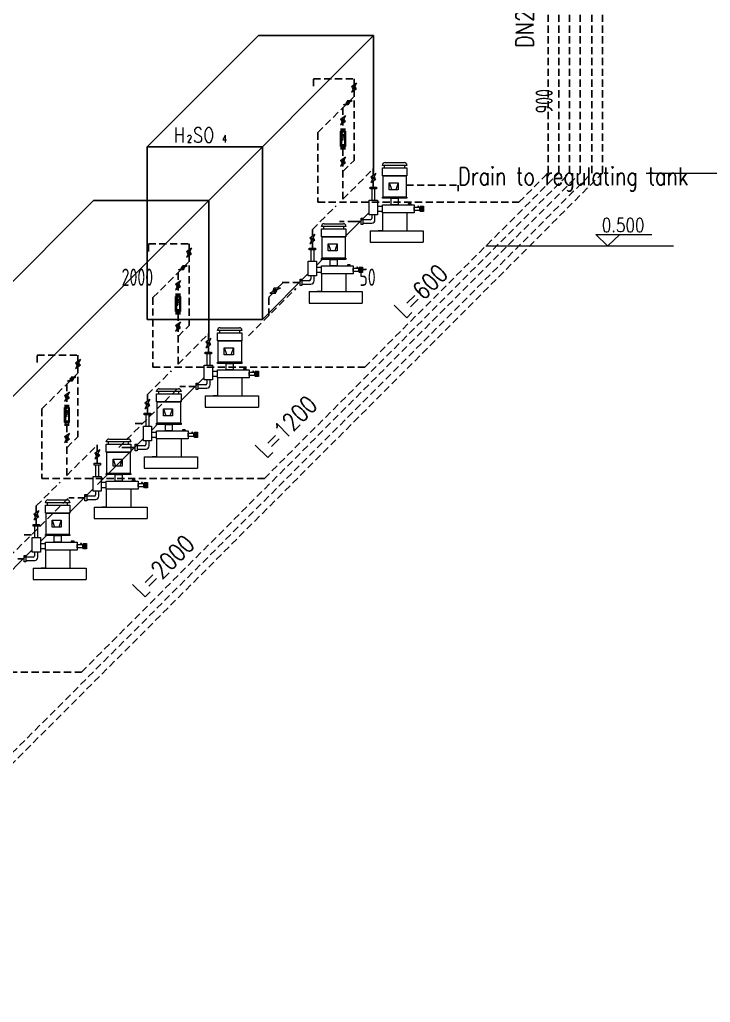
# Model space of a CAD drawing. Extents: x 838828 to 1489448, y 610351 to 848160.
# Drawn here: x 969365 to 981370, y 668860 to 685924 of the extents above; entities that cross this region are included whole.
import ezdxf
from ezdxf.enums import TextEntityAlignment as Align

# ---------------------------------------------------------------- set-up
doc = ezdxf.new("R2010")
doc.units = 0
doc.header["$LTSCALE"] = 1000
doc.header["$MEASUREMENT"] = 0
doc.linetypes.add('HIDDEN2', pattern=[0.1875, 0.125, -0.0625])
doc.layers.get('0').update_dxf_attribs({"linetype": 'CONTINUOUS', "lineweight": 13})
for name, color, linetype, lineweight in [('2', 7, 'CONTINUOUS', 13), ('D', 3, 'CONTINUOUS', 13), ('HATCH', 8, 'CONTINUOUS', 13), ('文字', 7, 'CONTINUOUS', 13), ('标注', 8, 'CONTINUOUS', 13), ('水位线', 3, 'CONTINUOUS', 13), ('设备', 6, 'CONTINUOUS', 13)]:
    doc.layers.add(name, color=color, linetype=linetype, lineweight=lineweight)
doc.layers.add('加药管道', color=1, linetype='HIDDEN2')
doc.layers.add('設備B', color=3, linetype='CONTINUOUS')
doc.styles.get("Standard").update_dxf_attribs({"font": 'ROMANS.SHX', "width": 1.2, "bigfont": 'gbcbig.shx'})
doc.styles.add('TSSD_DIMENSION', font='tssdeng.shx', dxfattribs={"width": 0.7, "bigfont": 'tssdchn.shx'})

msp = doc.modelspace()

# ---------------------------------------------------------------- hatches: boundary and pattern name
at = {"layer": '设备'}
h = msp.add_hatch(color=256, dxfattribs=at)
h.paths.add_polyline_path([(975189, 684762, 0.144014), (975176, 684766, 0.74823), (975162, 684721)])
h.paths.add_polyline_path([(975189, 684762), (975162, 684721, 0.144014), (975176, 684717, 0.74823)])
h = msp.add_hatch(color=256, dxfattribs=at)
h.paths.add_polyline_path([(975062, 684504, 0.144014), (975050, 684498, 0.74823), (975073, 684456)])
h.paths.add_polyline_path([(975062, 684504), (975073, 684456, 0.144014), (975085, 684463, 0.74823)])
h = msp.add_hatch(color=256, dxfattribs=at)
h.paths.add_polyline_path([(974997, 684195, 0.144014), (974984, 684199, 0.74823), (974971, 684154)])
h.paths.add_polyline_path([(974997, 684195), (974971, 684154, 0.144014), (974984, 684150, 0.74823)])
h = msp.add_hatch(color=256, dxfattribs=at)
h.paths.add_polyline_path([(974997, 683481, 0.144014), (974984, 683485, 0.74823), (974971, 683439)])
h.paths.add_polyline_path([(974997, 683481), (974971, 683439, 0.144014), (974984, 683435, 0.74823)])
h = msp.add_hatch(color=256, dxfattribs=at)
h.paths.add_polyline_path([(975525, 683193, 0.144014), (975511, 683197, 0.74823), (975498, 683152)])
h.paths.add_polyline_path([(975525, 683193), (975498, 683152, 0.144014), (975511, 683148, 0.74823)])
h = msp.add_hatch(color=256, dxfattribs=at)
h.paths.add_polyline_path([(974465, 682134, 0.144014), (974452, 682138, 0.74823), (974439, 682092)])
h.paths.add_polyline_path([(974465, 682134), (974439, 682092, 0.144014), (974452, 682088, 0.74823)])
h = msp.add_hatch(color=256, dxfattribs=at)
h.paths.add_polyline_path([(972323, 681896, 0.144014), (972309, 681900, 0.74823), (972296, 681855)])
h.paths.add_polyline_path([(972323, 681896), (972296, 681855, 0.144014), (972309, 681851, 0.74823)])
h = msp.add_hatch(color=256, dxfattribs=at)
h.paths.add_polyline_path([(972196, 681638, 0.144014), (972184, 681631, 0.74823), (972207, 681590)])
h.paths.add_polyline_path([(972196, 681638), (972207, 681590, 0.144014), (972219, 681597, 0.74823)])
h = msp.add_hatch(color=256, dxfattribs=at)
h.paths.add_polyline_path([(972131, 681329, 0.144014), (972118, 681333, 0.74823), (972104, 681288)])
h.paths.add_polyline_path([(972131, 681329), (972104, 681288, 0.144014), (972118, 681284, 0.74823)])
h = msp.add_hatch(color=256, dxfattribs=at)
h.paths.add_polyline_path([(973770, 681211, 0.144014), (973779, 681196, 0.74823), (973831, 681224)])
h.paths.add_polyline_path([(973770, 681211), (973831, 681224, 0.144014), (973822, 681239, 0.74823)])
h = msp.add_hatch(color=256, dxfattribs=at)
h.paths.add_polyline_path([(972131, 680615, 0.144014), (972118, 680618, 0.74823), (972104, 680573)])
h.paths.add_polyline_path([(972131, 680615), (972104, 680573, 0.144014), (972118, 680569, 0.74823)])
h = msp.add_hatch(color=256, dxfattribs=at)
h.paths.add_polyline_path([(972659, 680327, 0.144014), (972645, 680331, 0.74823), (972632, 680286)])
h.paths.add_polyline_path([(972659, 680327), (972632, 680286, 0.144014), (972645, 680282, 0.74823)])
h = msp.add_hatch(color=256, dxfattribs=at)
h.paths.add_polyline_path([(970390, 679964, 0.144014), (970377, 679968, 0.74823), (970364, 679922)])
h.paths.add_polyline_path([(970390, 679964), (970364, 679922, 0.144014), (970377, 679918, 0.74823)])
h = msp.add_hatch(color=256, dxfattribs=at)
h.paths.add_polyline_path([(970264, 679706, 0.144014), (970252, 679699, 0.74823), (970274, 679658)])
h.paths.add_polyline_path([(970264, 679706), (970274, 679658, 0.144014), (970287, 679664, 0.74823)])
h = msp.add_hatch(color=256, dxfattribs=at)
h.paths.add_polyline_path([(970199, 679397, 0.144014), (970185, 679401, 0.74823), (970172, 679355)])
h.paths.add_polyline_path([(970199, 679397), (970172, 679355, 0.144014), (970185, 679351, 0.74823)])
h = msp.add_hatch(color=256, dxfattribs=at)
h.paths.add_polyline_path([(971599, 679268, 0.144014), (971586, 679272, 0.74823), (971573, 679226)])
h.paths.add_polyline_path([(971599, 679268), (971573, 679226, 0.144014), (971586, 679222, 0.74823)])
h = msp.add_hatch(color=256, dxfattribs=at)
h.paths.add_polyline_path([(970199, 678682, 0.144014), (970185, 678686, 0.74823), (970172, 678641)])
h.paths.add_polyline_path([(970199, 678682), (970172, 678641, 0.144014), (970185, 678637, 0.74823)])
h = msp.add_hatch(color=256, dxfattribs=at)
h.paths.add_polyline_path([(970726, 678395, 0.144014), (970713, 678399, 0.74823), (970700, 678353)])
h.paths.add_polyline_path([(970726, 678395), (970700, 678353, 0.144014), (970713, 678349, 0.74823)])
h = msp.add_hatch(color=256, dxfattribs=at)
h.paths.add_polyline_path([(969667, 677335, 0.144014), (969654, 677339, 0.74823), (969640, 677294)])
h.paths.add_polyline_path([(969667, 677335), (969640, 677294, 0.144014), (969654, 677290, 0.74823)])

# ---------------------------------------------------------------- linework, layer by layer
at = {"layer": '2'}
for p, q in [((974941, 684028), (975027, 684028)), ((974941, 684004), (975027, 684004)), ((974941, 683985), (975027, 683985)), ((974941, 683724), (974941, 683985)), ((974960, 684004), (974960, 683706)), ((974960, 683968), (974994, 683968)), ((975009, 684004), (975009, 683706)), ((975027, 683985), (975027, 683724)), ((974960, 683957), (974978, 683957)), ((974960, 683947), (974978, 683947)), ((974960, 683936), (974994, 683936)), ((974960, 683926), (974978, 683926)), ((974960, 683916), (974978, 683916)), ((974960, 683905), (974994, 683905)), ((974960, 683894), (974978, 683894)), ((974960, 683884), (974978, 683884)), ((974960, 683873), (974994, 683873)), ((974960, 683863), (974978, 683863)), ((974960, 683853), (974978, 683853)), ((974960, 683842), (974994, 683842)), ((974960, 683832), (974978, 683832)), ((974966, 683928), (975005, 683928)), ((974974, 683869), (974966, 683928)), ((974994, 683869), (974974, 683869)), ((975005, 683928), (974994, 683869)), ((975027, 683724), (974941, 683724)), ((974941, 683706), (975027, 683706)), ((974941, 683682), (975027, 683682)), ((974960, 683755), (975009, 683755)), ((974960, 683737), (974960, 683755)), ((975009, 683737), (974960, 683737)), ((975009, 683755), (975009, 683737)), ((972075, 681162), (972161, 681162)), ((972075, 681138), (972161, 681138)), ((972075, 681119), (972161, 681119)), ((972075, 680858), (972075, 681119)), ((972093, 681138), (972093, 680840)), ((972093, 681102), (972128, 681102)), ((972093, 681091), (972112, 681091)), ((972093, 681081), (972112, 681081)), ((972093, 681070), (972128, 681070)), ((972093, 681060), (972112, 681060)), ((972100, 681062), (972139, 681062)), ((972108, 681003), (972100, 681062)), ((972139, 681062), (972128, 681003)), ((972143, 681138), (972143, 680840)), ((972161, 681119), (972161, 680858)), ((972093, 681050), (972112, 681050)), ((972093, 681039), (972128, 681039)), ((972093, 681028), (972112, 681028)), ((972093, 681018), (972112, 681018)), ((972093, 681007), (972128, 681007)), ((972093, 680997), (972112, 680997)), ((972093, 680987), (972112, 680987)), ((972093, 680976), (972128, 680976)), ((972093, 680966), (972112, 680966)), ((972093, 680889), (972143, 680889)), ((972093, 680871), (972093, 680889)), ((972128, 681003), (972108, 681003)), ((972143, 680889), (972143, 680871)), ((972161, 680858), (972075, 680858)), ((972075, 680840), (972161, 680840)), ((972075, 680816), (972161, 680816)), ((972143, 680871), (972093, 680871)), ((970143, 679229), (970228, 679229)), ((970143, 679206), (970228, 679206)), ((970143, 679187), (970228, 679187)), ((970143, 678926), (970143, 679187)), ((970161, 679206), (970161, 678907)), ((970211, 679206), (970211, 678907)), ((970228, 679187), (970228, 678926)), ((970161, 679170), (970196, 679170)), ((970161, 679158), (970180, 679158)), ((970161, 679149), (970180, 679149)), ((970161, 679138), (970196, 679138)), ((970161, 679127), (970180, 679127)), ((970161, 679117), (970180, 679117)), ((970161, 679106), (970196, 679106)), ((970161, 679096), (970180, 679096)), ((970161, 679086), (970180, 679086)), ((970161, 679075), (970196, 679075)), ((970161, 679065), (970180, 679065)), ((970161, 679054), (970180, 679054)), ((970161, 679043), (970196, 679043)), ((970161, 679033), (970180, 679033)), ((970168, 679130), (970206, 679130)), ((970175, 679071), (970168, 679130)), ((970196, 679071), (970175, 679071)), ((970206, 679130), (970196, 679071)), ((970228, 678926), (970143, 678926)), ((970143, 678907), (970228, 678907)), ((970143, 678884), (970228, 678884)), ((970161, 678957), (970211, 678957)), ((970161, 678938), (970161, 678957)), ((970211, 678938), (970161, 678938)), ((970211, 678957), (970211, 678938))]:
    msp.add_line(p, q, dxfattribs=at)
at = {"layer": 'D', "ltscale": 200}
for p, q in [((975219, 684820), (975132, 684663)), ((975219, 684820), (975132, 684757)), ((975219, 684726), (975132, 684757)), ((975132, 684663), (975219, 684726)), ((974992, 684447), (975143, 684513)), ((975143, 684513), (975059, 684513)), ((975059, 684513), (975076, 684447)), ((975076, 684447), (974992, 684447)), ((975027, 684253), (974941, 684096)), ((975027, 684253), (974941, 684190)), ((975027, 684159), (974941, 684190)), ((974941, 684096), (975027, 684159)), ((975027, 683539), (974941, 683381)), ((975027, 683539), (974941, 683475)), ((975027, 683445), (974941, 683475)), ((974941, 683381), (975027, 683445)), ((975555, 683251), (975468, 683094)), ((975555, 683251), (975468, 683188)), ((975555, 683157), (975468, 683188)), ((975468, 683094), (975555, 683157)), ((974495, 682192), (974409, 682034)), ((974495, 682192), (974409, 682128)), ((974495, 682098), (974409, 682128)), ((974409, 682034), (974495, 682098)), ((972353, 681954), (972266, 681797)), ((972353, 681954), (972266, 681891)), ((972353, 681860), (972266, 681891)), ((972266, 681797), (972353, 681860)), ((972126, 681581), (972277, 681647)), ((972210, 681581), (972126, 681581)), ((972277, 681647), (972193, 681647)), ((972193, 681647), (972210, 681581)), ((972161, 681387), (972074, 681230)), ((972161, 681387), (972074, 681324)), ((972161, 681293), (972074, 681324)), ((972074, 681230), (972161, 681293)), ((973900, 681259), (973713, 681176)), ((973817, 681176), (973784, 681259)), ((973900, 681259), (973784, 681259)), ((973713, 681176), (973817, 681176)), ((972161, 680673), (972074, 680515)), ((972161, 680673), (972074, 680609)), ((972161, 680579), (972074, 680609)), ((972074, 680515), (972161, 680579)), ((972689, 680385), (972602, 680228)), ((972689, 680385), (972602, 680322)), ((972689, 680291), (972602, 680322)), ((972602, 680228), (972689, 680291)), ((970420, 680022), (970334, 679864)), ((970420, 680022), (970334, 679958)), ((970420, 679928), (970334, 679958)), ((970334, 679864), (970420, 679928)), ((970194, 679648), (970344, 679715)), ((970344, 679715), (970260, 679715)), ((970260, 679715), (970278, 679648)), ((970278, 679648), (970194, 679648)), ((970229, 679455), (970142, 679297)), ((970229, 679455), (970142, 679391)), ((970229, 679361), (970142, 679391)), ((970142, 679297), (970229, 679361)), ((971629, 679326), (971543, 679168)), ((971629, 679326), (971543, 679262)), ((971629, 679232), (971543, 679262)), ((971543, 679168), (971629, 679232)), ((970229, 678740), (970142, 678583)), ((970229, 678740), (970142, 678677)), ((970229, 678646), (970142, 678677)), ((970142, 678583), (970229, 678646)), ((970756, 678453), (970670, 678295)), ((970756, 678453), (970670, 678389)), ((970756, 678359), (970670, 678389)), ((970670, 678295), (970756, 678359)), ((969697, 677393), (969610, 677236)), ((969697, 677393), (969610, 677330)), ((969697, 677299), (969610, 677330)), ((969610, 677236), (969697, 677299))]:
    msp.add_line(p, q, dxfattribs=at)
at = {"layer": 'HATCH'}
for p, q in [((980255, 683260), (982753, 683260)), ((977470, 681997), (980729, 681997))]:
    msp.add_line(p, q, dxfattribs=at)
at = {"layer": '加药管道'}
for p, q in [((978548, 683260), (978548, 692776)), ((978734, 683260), (978734, 692644)), ((978921, 683260), (978921, 692512)), ((979107, 683260), (979107, 692380)), ((979308, 683260), (979308, 692239)), ((979494, 683260), (979494, 692107)), ((974470, 684767), (974470, 684897)), ((974470, 684897), (975176, 684897)), ((975176, 684897), (975176, 683481)), ((974548, 683963), (975176, 684588)), ((974984, 684397), (974984, 684028)), ((974548, 683963), (974548, 682756)), ((974984, 682809), (974984, 683682)), ((974984, 683290), (975176, 683481)), ((974984, 682809), (975516, 683339)), ((975511, 683219), (975511, 683339)), ((965093, 668860), (979494, 683260)), ((967773, 671726), (979308, 683260)), ((970438, 674592), (979107, 683260)), ((973618, 677957), (978921, 683260)), ((975363, 679889), (978734, 683260)), ((975511, 683018), (975511, 683126)), ((978043, 682756), (978548, 683260)), ((976084, 683051), (976984, 683051)), ((976984, 682944), (976984, 683051)), ((974452, 682279), (974865, 682691)), ((974548, 682756), (978043, 682756)), ((974452, 682160), (974452, 682279)), ((975191, 682421), (974925, 682421)), ((975298, 682421), (975191, 682421)), ((971604, 681901), (971604, 682031)), ((971604, 682031), (972309, 682031)), ((972309, 682031), (972309, 680615)), ((974452, 681959), (974452, 682066)), ((971682, 681097), (972309, 681722)), ((972118, 681531), (972118, 681162)), ((973343, 680435), (974164, 681254)), ((973842, 681259), (973945, 681362)), ((974239, 681362), (973866, 681362)), ((971682, 681097), (971682, 679889)), ((973695, 681106), (973765, 681176)), ((973695, 680786), (973695, 681106)), ((972118, 679943), (972118, 680816)), ((972118, 680424), (972309, 680615)), ((972118, 679943), (972650, 680473)), ((972645, 680353), (972645, 680473)), ((972645, 680152), (972645, 680259)), ((969672, 679969), (969672, 680099)), ((969672, 680099), (970377, 680099)), ((970377, 680099), (970377, 678682)), ((971682, 679889), (975363, 679889)), ((969749, 679164), (970377, 679789)), ((971586, 679413), (971999, 679825)), ((970185, 679598), (970185, 679229)), ((971086, 678496), (972149, 679555)), ((972432, 679555), (972149, 679555)), ((971586, 679294), (971586, 679413)), ((971586, 679093), (971586, 679200)), ((969749, 679164), (969749, 677957)), ((970185, 678011), (970185, 678884)), ((971500, 678909), (971328, 678909)), ((970185, 678491), (970377, 678682)), ((970185, 678011), (970717, 678540)), ((970713, 678421), (970713, 678540)), ((970713, 678220), (970713, 678327)), ((971266, 678496), (971086, 678496)), ((971373, 678496), (971266, 678496)), ((969654, 677481), (970067, 677892)), ((969749, 677957), (973618, 677957)), ((969050, 676461), (970217, 677623)), ((969654, 677362), (969654, 677481)), ((970500, 677623), (970217, 677623)), ((969654, 677160), (969654, 677268)), ((969568, 676976), (969396, 676976)), ((969441, 676563), (969333, 676563)), ((966384, 674592), (970438, 674592))]:
    msp.add_line(p, q, dxfattribs=at)
at = {"layer": '文字'}
for p, q in [((979378, 682191), (980354, 682191)), ((979378, 682191), (979584, 681997)), ((979794, 682191), (979588, 681997))]:
    msp.add_line(p, q, dxfattribs=at)
at = {"layer": '水位线'}
for p, q in [((975670, 683392), (975670, 683396)), ((976095, 683392), (975670, 683392)), ((975670, 683350), (976095, 683350)), ((975670, 683212), (975670, 683350)), ((975708, 683350), (975708, 683392)), ((975715, 683441), (976050, 683441)), ((976057, 683350), (976057, 683392)), ((976095, 683396), (976095, 683392)), ((976095, 683350), (976095, 683212)), ((976095, 683212), (975670, 683212)), ((975681, 683212), (976084, 683212)), ((975681, 682841), (975681, 683212)), ((976084, 683212), (976084, 682841)), ((975455, 682986), (975455, 683018)), ((975455, 683018), (975568, 683018)), ((975568, 682986), (975455, 682986)), ((975483, 682986), (975483, 682791)), ((975540, 682791), (975540, 682986)), ((975568, 683018), (975568, 682986)), ((975788, 683091), (975831, 682970)), ((975788, 683091), (975945, 683091)), ((975788, 682970), (975788, 683091)), ((975945, 682970), (975788, 682970)), ((975945, 683091), (975902, 682970)), ((975945, 683091), (975945, 682970)), ((975440, 682791), (975582, 682791)), ((975440, 682534), (975440, 682791)), ((975582, 682791), (975582, 682534)), ((975670, 682841), (976095, 682841)), ((975670, 682822), (975670, 682841)), ((976095, 682822), (975670, 682822)), ((976084, 682841), (975681, 682841)), ((975822, 682822), (975943, 682822)), ((975822, 682710), (975822, 682822)), ((975943, 682822), (975943, 682710)), ((976095, 682841), (976095, 682822)), ((975670, 682682), (975582, 682682)), ((975582, 682682), (975582, 682600)), ((975582, 682600), (975670, 682600)), ((975670, 682710), (976220, 682710)), ((975670, 682572), (975670, 682710)), ((975670, 682600), (975670, 682682)), ((975943, 682710), (975822, 682710)), ((976169, 682728), (976119, 682728)), ((976119, 682728), (976119, 682710)), ((976119, 682710), (976169, 682710)), ((976122, 682728), (976122, 682710)), ((976127, 682728), (976127, 682710)), ((976131, 682728), (976131, 682710)), ((976136, 682728), (976136, 682710)), ((976140, 682728), (976140, 682710)), ((976144, 682728), (976144, 682710)), ((976148, 682728), (976148, 682710)), ((976152, 682728), (976152, 682710)), ((976157, 682728), (976157, 682710)), ((976161, 682728), (976161, 682710)), ((976165, 682728), (976165, 682710)), ((976169, 682710), (976169, 682728)), ((976220, 682710), (976220, 682572)), ((976220, 682670), (976320, 682670)), ((976220, 682612), (976220, 682670)), ((976320, 682612), (976220, 682612)), ((976296, 682685), (976283, 682685)), ((976283, 682685), (976283, 682679)), ((976283, 682679), (976296, 682679)), ((976292, 682679), (976287, 682679)), ((976287, 682679), (976287, 682670)), ((976287, 682670), (976292, 682670)), ((976292, 682670), (976292, 682679)), ((976296, 682679), (976296, 682685)), ((976320, 682675), (976332, 682687)), ((976320, 682607), (976320, 682675)), ((976320, 682670), (976320, 682612)), ((976332, 682595), (976320, 682607)), ((976332, 682687), (976332, 682595)), ((976332, 682687), (976383, 682687)), ((976332, 682685), (976383, 682685)), ((976332, 682680), (976383, 682680)), ((976332, 682674), (976383, 682674)), ((976332, 682669), (976383, 682669)), ((976332, 682663), (976383, 682663)), ((976332, 682658), (976383, 682658)), ((976332, 682652), (976383, 682652)), ((976332, 682647), (976383, 682647)), ((976332, 682641), (976383, 682641)), ((976332, 682636), (976383, 682636)), ((976332, 682630), (976383, 682630)), ((976332, 682625), (976383, 682625)), ((976332, 682619), (976383, 682619)), ((976332, 682614), (976383, 682614)), ((976332, 682608), (976383, 682608)), ((976332, 682603), (976383, 682603)), ((976332, 682597), (976383, 682597)), ((976383, 682595), (976332, 682595)), ((976383, 682687), (976383, 682595)), ((975298, 682477), (975330, 682477)), ((975298, 682365), (975298, 682477)), ((975330, 682477), (975330, 682365)), ((975330, 682450), (975330, 682392)), ((975459, 682450), (975330, 682450)), ((975582, 682534), (975440, 682534)), ((975540, 682534), (975483, 682534)), ((975483, 682534), (975483, 682474)), ((975540, 682446), (975540, 682534)), ((975670, 682572), (975670, 682260)), ((976220, 682572), (975670, 682572)), ((976095, 682572), (976095, 682260)), ((974611, 682333), (974611, 682336)), ((975036, 682333), (974611, 682333)), ((974611, 682291), (975036, 682291)), ((974611, 682152), (974611, 682291)), ((974649, 682291), (974649, 682333)), ((974656, 682381), (974991, 682381)), ((974998, 682291), (974998, 682333)), ((975036, 682336), (975036, 682333)), ((975036, 682291), (975036, 682152)), ((975330, 682365), (975298, 682365)), ((975330, 682392), (975486, 682392)), ((975456, 682260), (976380, 682260)), ((975456, 682260), (975456, 682060)), ((975670, 682260), (975594, 682260)), ((976095, 682260), (976171, 682260)), ((976380, 682260), (976380, 682060)), ((975036, 682152), (974611, 682152)), ((974621, 682152), (975025, 682152)), ((974621, 681781), (974621, 682152)), ((975025, 682152), (975025, 681781)), ((974396, 681927), (974396, 681959)), ((974396, 681959), (974508, 681959)), ((974508, 681927), (974396, 681927)), ((974423, 681927), (974423, 681732)), ((974481, 681732), (974481, 681927)), ((974508, 681959), (974508, 681927)), ((974729, 682032), (974772, 681910)), ((974729, 682032), (974886, 682032)), ((974729, 681910), (974729, 682032)), ((974886, 681910), (974729, 681910)), ((974886, 682032), (974843, 681910)), ((974886, 682032), (974886, 681910)), ((975456, 682060), (976380, 682060)), ((974611, 681781), (975036, 681781)), ((974611, 681762), (974611, 681781)), ((975036, 681762), (974611, 681762)), ((975025, 681781), (974621, 681781)), ((974763, 681762), (974884, 681762)), ((974763, 681651), (974763, 681762)), ((974884, 681762), (974884, 681651)), ((975036, 681781), (975036, 681762)), ((974381, 681732), (974523, 681732)), ((974381, 681474), (974381, 681732)), ((974523, 681732), (974523, 681474)), ((974611, 681623), (974523, 681623)), ((974523, 681623), (974523, 681541)), ((974611, 681651), (975161, 681651)), ((974611, 681512), (974611, 681651)), ((974611, 681541), (974611, 681623)), ((974884, 681651), (974763, 681651)), ((975109, 681669), (975060, 681669)), ((975060, 681669), (975060, 681651)), ((975060, 681651), (975109, 681651)), ((975063, 681669), (975063, 681651)), ((975067, 681669), (975067, 681651)), ((975072, 681669), (975072, 681651)), ((975076, 681669), (975076, 681651)), ((975080, 681669), (975080, 681651)), ((975085, 681669), (975085, 681651)), ((975089, 681669), (975089, 681651)), ((975093, 681669), (975093, 681651)), ((975097, 681669), (975097, 681651)), ((975102, 681669), (975102, 681651)), ((975106, 681669), (975106, 681651)), ((975109, 681651), (975109, 681669)), ((975161, 681651), (975161, 681512)), ((975161, 681611), (975261, 681611)), ((975161, 681552), (975161, 681611)), ((975237, 681626), (975224, 681626)), ((975224, 681626), (975224, 681620)), ((975224, 681620), (975237, 681620)), ((975233, 681620), (975228, 681620)), ((975228, 681620), (975228, 681611)), ((975228, 681611), (975233, 681611)), ((975233, 681611), (975233, 681620)), ((975237, 681620), (975237, 681626)), ((975261, 681615), (975273, 681628)), ((975261, 681548), (975261, 681615)), ((975261, 681611), (975261, 681552)), ((975273, 681628), (975273, 681536)), ((975273, 681628), (975324, 681628)), ((975273, 681626), (975324, 681626)), ((975273, 681620), (975324, 681620)), ((975273, 681615), (975324, 681615)), ((975273, 681609), (975324, 681609)), ((975273, 681604), (975324, 681604)), ((975273, 681598), (975324, 681598)), ((975273, 681593), (975324, 681593)), ((975273, 681587), (975324, 681587)), ((975273, 681582), (975324, 681582)), ((975273, 681576), (975324, 681576)), ((975273, 681571), (975324, 681571)), ((975324, 681628), (975324, 681536)), ((974239, 681418), (974271, 681418)), ((974239, 681305), (974239, 681418)), ((974271, 681418), (974271, 681305)), ((974523, 681474), (974381, 681474)), ((974481, 681474), (974423, 681474)), ((974423, 681474), (974423, 681415)), ((974481, 681387), (974481, 681474)), ((974523, 681541), (974611, 681541)), ((974611, 681512), (974611, 681201)), ((975161, 681512), (974611, 681512)), ((975036, 681512), (975036, 681201)), ((975261, 681552), (975161, 681552)), ((975273, 681536), (975261, 681548)), ((975273, 681565), (975324, 681565)), ((975273, 681560), (975324, 681560)), ((975273, 681554), (975324, 681554)), ((975273, 681549), (975324, 681549)), ((975273, 681543), (975324, 681543)), ((975273, 681538), (975324, 681538)), ((975324, 681536), (975273, 681536)), ((974271, 681305), (974239, 681305)), ((974271, 681391), (974271, 681333)), ((974399, 681391), (974271, 681391)), ((974271, 681333), (974427, 681333)), ((974397, 681201), (975320, 681201)), ((974397, 681201), (974397, 681001)), ((974611, 681201), (974534, 681201)), ((975036, 681201), (975112, 681201)), ((975320, 681201), (975320, 681001)), ((974397, 681001), (975320, 681001)), ((972849, 680575), (973184, 680575)), ((972804, 680526), (972804, 680530)), ((973229, 680526), (972804, 680526)), ((972804, 680484), (973229, 680484)), ((972804, 680346), (972804, 680484)), ((972842, 680484), (972842, 680526)), ((973191, 680484), (973191, 680526)), ((973229, 680530), (973229, 680526)), ((973229, 680484), (973229, 680346)), ((973229, 680346), (972804, 680346)), ((972815, 680346), (973218, 680346)), ((972815, 679975), (972815, 680346)), ((972922, 680225), (972965, 680104)), ((972922, 680225), (973079, 680225)), ((972922, 680104), (972922, 680225)), ((973079, 680225), (973036, 680104)), ((973079, 680225), (973079, 680104)), ((973218, 680346), (973218, 679975)), ((972589, 680120), (972589, 680152)), ((972589, 680152), (972702, 680152)), ((972702, 680120), (972589, 680120)), ((972617, 680120), (972617, 679925)), ((972674, 679925), (972674, 680120)), ((972702, 680152), (972702, 680120)), ((973079, 680104), (972922, 680104)), ((972574, 679925), (972716, 679925)), ((972574, 679668), (972574, 679925)), ((972716, 679925), (972716, 679668)), ((972804, 679975), (973229, 679975)), ((972804, 679956), (972804, 679975)), ((973229, 679956), (972804, 679956)), ((973218, 679975), (972815, 679975)), ((972956, 679956), (973077, 679956)), ((972956, 679844), (972956, 679956)), ((973077, 679956), (973077, 679844)), ((973229, 679975), (973229, 679956)), ((972804, 679816), (972716, 679816)), ((972716, 679816), (972716, 679734)), ((972716, 679734), (972804, 679734)), ((972804, 679844), (973354, 679844)), ((972804, 679706), (972804, 679844)), ((972804, 679734), (972804, 679816)), ((972804, 679706), (972804, 679394)), ((973354, 679706), (972804, 679706)), ((973077, 679844), (972956, 679844)), ((973229, 679706), (973229, 679394)), ((973303, 679862), (973253, 679862)), ((973253, 679862), (973253, 679844)), ((973253, 679844), (973303, 679844)), ((973256, 679862), (973256, 679844)), ((973261, 679862), (973261, 679844)), ((973265, 679862), (973265, 679844)), ((973270, 679862), (973270, 679844)), ((973274, 679862), (973274, 679844)), ((973278, 679862), (973278, 679844)), ((973282, 679862), (973282, 679844)), ((973286, 679862), (973286, 679844)), ((973290, 679862), (973290, 679844)), ((973295, 679862), (973295, 679844)), ((973299, 679862), (973299, 679844)), ((973303, 679844), (973303, 679862)), ((973354, 679844), (973354, 679706)), ((973354, 679804), (973454, 679804)), ((973354, 679746), (973354, 679804)), ((973454, 679746), (973354, 679746)), ((973430, 679819), (973417, 679819)), ((973417, 679819), (973417, 679813)), ((973417, 679813), (973430, 679813)), ((973426, 679813), (973421, 679813)), ((973421, 679813), (973421, 679804)), ((973421, 679804), (973426, 679804)), ((973426, 679804), (973426, 679813)), ((973430, 679813), (973430, 679819)), ((973454, 679809), (973466, 679821)), ((973454, 679741), (973454, 679809)), ((973454, 679804), (973454, 679746)), ((973466, 679729), (973454, 679741)), ((973466, 679821), (973466, 679729)), ((973466, 679821), (973517, 679821)), ((973466, 679819), (973517, 679819)), ((973466, 679814), (973517, 679814)), ((973466, 679808), (973517, 679808)), ((973466, 679803), (973517, 679803)), ((973466, 679797), (973517, 679797)), ((973466, 679792), (973517, 679792)), ((973466, 679786), (973517, 679786)), ((973466, 679781), (973517, 679781)), ((973466, 679775), (973517, 679775)), ((973466, 679770), (973517, 679770)), ((973466, 679764), (973517, 679764)), ((973466, 679759), (973517, 679759)), ((973466, 679753), (973517, 679753)), ((973466, 679748), (973517, 679748)), ((973466, 679742), (973517, 679742)), ((973466, 679737), (973517, 679737)), ((973466, 679731), (973517, 679731)), ((973517, 679729), (973466, 679729)), ((973517, 679821), (973517, 679729)), ((972432, 679611), (972464, 679611)), ((972432, 679499), (972432, 679611)), ((972464, 679611), (972464, 679499)), ((972464, 679584), (972464, 679526)), ((972593, 679584), (972464, 679584)), ((972464, 679526), (972620, 679526)), ((972716, 679668), (972574, 679668)), ((972674, 679668), (972617, 679668)), ((972617, 679668), (972617, 679608)), ((972674, 679580), (972674, 679668)), ((971745, 679467), (971745, 679470)), ((972170, 679467), (971745, 679467)), ((971745, 679425), (972170, 679425)), ((971745, 679286), (971745, 679425)), ((971783, 679425), (971783, 679467)), ((971790, 679515), (972125, 679515)), ((972132, 679425), (972132, 679467)), ((972170, 679470), (972170, 679467)), ((972170, 679425), (972170, 679286)), ((972464, 679499), (972432, 679499)), ((972590, 679394), (973514, 679394)), ((972590, 679394), (972590, 679194)), ((972804, 679394), (972728, 679394)), ((973229, 679394), (973305, 679394)), ((973514, 679394), (973514, 679194)), ((972170, 679286), (971745, 679286)), ((971755, 679286), (972159, 679286)), ((971755, 678915), (971755, 679286)), ((972159, 679286), (972159, 678915)), ((972590, 679194), (973514, 679194)), ((971530, 679061), (971530, 679093)), ((971530, 679093), (971642, 679093)), ((971642, 679061), (971530, 679061)), ((971557, 679061), (971557, 678866)), ((971615, 678866), (971615, 679061)), ((971642, 679093), (971642, 679061)), ((971863, 679166), (971905, 679044)), ((971863, 679166), (972020, 679166)), ((971863, 679044), (971863, 679166)), ((972020, 679044), (971863, 679044)), ((972020, 679166), (971977, 679044)), ((972020, 679166), (972020, 679044)), ((971515, 678866), (971657, 678866)), ((971515, 678608), (971515, 678866)), ((971657, 678866), (971657, 678608)), ((971745, 678915), (972170, 678915)), ((971745, 678896), (971745, 678915)), ((972170, 678896), (971745, 678896)), ((972159, 678915), (971755, 678915)), ((971897, 678896), (972018, 678896)), ((971897, 678785), (971897, 678896)), ((972018, 678896), (972018, 678785)), ((972170, 678915), (972170, 678896)), ((971745, 678757), (971657, 678757)), ((971657, 678757), (971657, 678675)), ((971657, 678675), (971745, 678675)), ((971745, 678785), (972295, 678785)), ((971745, 678646), (971745, 678785)), ((971745, 678675), (971745, 678757)), ((972018, 678785), (971897, 678785)), ((972243, 678803), (972194, 678803)), ((972194, 678803), (972194, 678785)), ((972194, 678785), (972243, 678785)), ((972197, 678803), (972197, 678785)), ((972201, 678803), (972201, 678785)), ((972206, 678803), (972206, 678785)), ((972210, 678803), (972210, 678785)), ((972214, 678803), (972214, 678785)), ((972219, 678803), (972219, 678785)), ((972223, 678803), (972223, 678785)), ((972227, 678803), (972227, 678785)), ((972231, 678803), (972231, 678785)), ((972236, 678803), (972236, 678785)), ((972240, 678803), (972240, 678785)), ((972243, 678785), (972243, 678803)), ((972295, 678785), (972295, 678646)), ((972295, 678745), (972394, 678745)), ((972295, 678686), (972295, 678745)), ((972394, 678686), (972295, 678686)), ((972371, 678760), (972358, 678760)), ((972358, 678760), (972358, 678754)), ((972358, 678754), (972371, 678754)), ((972367, 678754), (972362, 678754)), ((972362, 678754), (972362, 678745)), ((972362, 678745), (972367, 678745)), ((972367, 678745), (972367, 678754)), ((972371, 678754), (972371, 678760)), ((972394, 678749), (972407, 678762)), ((972394, 678682), (972394, 678749)), ((972394, 678745), (972394, 678686)), ((972407, 678669), (972394, 678682)), ((972407, 678762), (972407, 678669)), ((972407, 678762), (972457, 678762)), ((972407, 678760), (972457, 678760)), ((972407, 678754), (972457, 678754)), ((972407, 678749), (972457, 678749)), ((972407, 678743), (972457, 678743)), ((972407, 678738), (972457, 678738)), ((972407, 678732), (972457, 678732)), ((972407, 678727), (972457, 678727)), ((972407, 678721), (972457, 678721)), ((972407, 678716), (972457, 678716)), ((972407, 678710), (972457, 678710)), ((972407, 678705), (972457, 678705)), ((972407, 678699), (972457, 678699)), ((972407, 678694), (972457, 678694)), ((972407, 678688), (972457, 678688)), ((972407, 678683), (972457, 678683)), ((972407, 678677), (972457, 678677)), ((972407, 678672), (972457, 678672)), ((972457, 678669), (972407, 678669)), ((972457, 678762), (972457, 678669)), ((970871, 678593), (970871, 678597)), ((971297, 678593), (970871, 678593)), ((970871, 678552), (971297, 678552)), ((970871, 678413), (970871, 678552)), ((970910, 678552), (970910, 678593)), ((970916, 678642), (971252, 678642)), ((971259, 678552), (971259, 678593)), ((971297, 678597), (971297, 678593)), ((971297, 678552), (971297, 678413)), ((971373, 678552), (971405, 678552)), ((971373, 678439), (971373, 678552)), ((971405, 678552), (971405, 678439)), ((971405, 678525), (971405, 678467)), ((971533, 678525), (971405, 678525)), ((971657, 678608), (971515, 678608)), ((971615, 678608), (971557, 678608)), ((971557, 678608), (971557, 678549)), ((971615, 678521), (971615, 678608)), ((971745, 678646), (971745, 678334)), ((972295, 678646), (971745, 678646)), ((972170, 678646), (972170, 678334)), ((971297, 678413), (970871, 678413)), ((970882, 678413), (971286, 678413)), ((970882, 678042), (970882, 678413)), ((971286, 678413), (971286, 678042)), ((971405, 678439), (971373, 678439)), ((971405, 678467), (971561, 678467)), ((971531, 678334), (972454, 678334)), ((971531, 678334), (971531, 678134)), ((971745, 678334), (971668, 678334)), ((972170, 678334), (972246, 678334)), ((972454, 678334), (972454, 678134)), ((970657, 678188), (970657, 678220)), ((970657, 678220), (970769, 678220)), ((970769, 678188), (970657, 678188)), ((970684, 678188), (970684, 677993)), ((970742, 677993), (970742, 678188)), ((970769, 678220), (970769, 678188)), ((970990, 678293), (971032, 678171)), ((970990, 678293), (971147, 678293)), ((970990, 678171), (970990, 678293)), ((971147, 678171), (970990, 678171)), ((971147, 678293), (971104, 678171)), ((971147, 678293), (971147, 678171)), ((970642, 677993), (970784, 677993)), ((970642, 677735), (970642, 677993)), ((970784, 677993), (970784, 677735)), ((970871, 678042), (971297, 678042)), ((970871, 678023), (970871, 678042)), ((971297, 678023), (970871, 678023)), ((971286, 678042), (970882, 678042)), ((971023, 678023), (971145, 678023)), ((971023, 677912), (971023, 678023)), ((971145, 678023), (971145, 677912)), ((971297, 678042), (971297, 678023)), ((971531, 678134), (972454, 678134)), ((970871, 677884), (970784, 677884)), ((970784, 677884), (970784, 677802)), ((970871, 677912), (971422, 677912)), ((970871, 677773), (970871, 677912)), ((970871, 677802), (970871, 677884)), ((971145, 677912), (971023, 677912)), ((971370, 677930), (971321, 677930)), ((971321, 677930), (971321, 677912)), ((971321, 677912), (971370, 677912)), ((971324, 677930), (971324, 677912)), ((971328, 677930), (971328, 677912)), ((971333, 677930), (971333, 677912)), ((971337, 677930), (971337, 677912)), ((971341, 677930), (971341, 677912)), ((971345, 677930), (971345, 677912)), ((971350, 677930), (971350, 677912)), ((971354, 677930), (971354, 677912)), ((971358, 677930), (971358, 677912)), ((971363, 677930), (971363, 677912)), ((971367, 677930), (971367, 677912)), ((971370, 677912), (971370, 677930)), ((971422, 677912), (971422, 677773)), ((971422, 677872), (971521, 677872)), ((971422, 677813), (971422, 677872)), ((971498, 677887), (971485, 677887)), ((971485, 677887), (971485, 677881)), ((971485, 677881), (971498, 677881)), ((971494, 677881), (971489, 677881)), ((971489, 677881), (971489, 677872)), ((971489, 677872), (971494, 677872)), ((971494, 677872), (971494, 677881)), ((971498, 677881), (971498, 677887)), ((971521, 677876), (971534, 677889)), ((971521, 677809), (971521, 677876)), ((971521, 677872), (971521, 677813)), ((971534, 677889), (971534, 677796)), ((971534, 677889), (971584, 677889)), ((971534, 677887), (971584, 677887)), ((971534, 677881), (971584, 677881)), ((971534, 677876), (971584, 677876)), ((971534, 677870), (971584, 677870)), ((971534, 677865), (971584, 677865)), ((971534, 677859), (971584, 677859)), ((971534, 677854), (971584, 677854)), ((971534, 677848), (971584, 677848)), ((971534, 677843), (971584, 677843)), ((971534, 677837), (971584, 677837)), ((971534, 677832), (971584, 677832)), ((971534, 677826), (971584, 677826)), ((971534, 677821), (971584, 677821)), ((971534, 677815), (971584, 677815)), ((971584, 677889), (971584, 677796)), ((970500, 677679), (970532, 677679)), ((970500, 677566), (970500, 677679)), ((970532, 677679), (970532, 677566)), ((970532, 677651), (970532, 677594)), ((970660, 677651), (970532, 677651)), ((970784, 677735), (970642, 677735)), ((970742, 677735), (970684, 677735)), ((970684, 677735), (970684, 677675)), ((970742, 677648), (970742, 677735)), ((970784, 677802), (970871, 677802)), ((970871, 677773), (970871, 677461)), ((971422, 677773), (970871, 677773)), ((971297, 677773), (971297, 677461)), ((971521, 677813), (971422, 677813)), ((971534, 677796), (971521, 677809)), ((971534, 677810), (971584, 677810)), ((971534, 677804), (971584, 677804)), ((971534, 677799), (971584, 677799)), ((971584, 677796), (971534, 677796)), ((969812, 677534), (969812, 677538)), ((970237, 677534), (969812, 677534)), ((969812, 677493), (970237, 677493)), ((969812, 677354), (969812, 677493)), ((969850, 677493), (969850, 677534)), ((969857, 677583), (970192, 677583)), ((970199, 677493), (970199, 677534)), ((970237, 677538), (970237, 677534)), ((970237, 677493), (970237, 677354)), ((970532, 677566), (970500, 677566)), ((970532, 677594), (970688, 677594)), ((970237, 677354), (969812, 677354)), ((969823, 677354), (970227, 677354)), ((969823, 676983), (969823, 677354)), ((970227, 677354), (970227, 676983)), ((970658, 677461), (971581, 677461)), ((970658, 677461), (970658, 677261)), ((970871, 677461), (970795, 677461)), ((971297, 677461), (971373, 677461)), ((971581, 677461), (971581, 677261)), ((969597, 677128), (969597, 677160)), ((969597, 677160), (969710, 677160)), ((969710, 677160), (969710, 677128)), ((969930, 677234), (969973, 677112)), ((969930, 677234), (970087, 677234)), ((969930, 677112), (969930, 677234)), ((970087, 677234), (970044, 677112)), ((970087, 677234), (970087, 677112)), ((970658, 677261), (971581, 677261)), ((969710, 677128), (969597, 677128)), ((969625, 677128), (969625, 676934)), ((969682, 676934), (969682, 677128)), ((969812, 676983), (970237, 676983)), ((969812, 676964), (969812, 676983)), ((970237, 676964), (969812, 676964)), ((970227, 676983), (969823, 676983)), ((970087, 677112), (969930, 677112)), ((969964, 676964), (970085, 676964)), ((969964, 676853), (969964, 676964)), ((970085, 676964), (970085, 676853)), ((970237, 676983), (970237, 676964)), ((969583, 676934), (969725, 676934)), ((969583, 676676), (969583, 676934)), ((969725, 676934), (969725, 676676)), ((969812, 676824), (969725, 676824)), ((969725, 676824), (969725, 676742)), ((969812, 676853), (970362, 676853)), ((969812, 676714), (969812, 676853)), ((969812, 676742), (969812, 676824)), ((970085, 676853), (969964, 676853)), ((970311, 676870), (970261, 676870)), ((970261, 676870), (970261, 676853)), ((970261, 676853), (970311, 676853)), ((970265, 676870), (970265, 676853)), ((970269, 676870), (970269, 676853)), ((970274, 676870), (970274, 676853)), ((970278, 676870), (970278, 676853)), ((970282, 676870), (970282, 676853)), ((970286, 676870), (970286, 676853)), ((970290, 676870), (970290, 676853)), ((970294, 676870), (970294, 676853)), ((970299, 676870), (970299, 676853)), ((970303, 676870), (970303, 676853)), ((970308, 676870), (970308, 676853)), ((970311, 676853), (970311, 676870)), ((970362, 676853), (970362, 676714)), ((970362, 676813), (970462, 676813)), ((970362, 676754), (970362, 676813)), ((970439, 676827), (970425, 676827)), ((970425, 676827), (970425, 676821)), ((970425, 676821), (970439, 676821)), ((970434, 676821), (970430, 676821)), ((970430, 676821), (970430, 676813)), ((970430, 676813), (970434, 676813)), ((970434, 676813), (970434, 676821)), ((970439, 676821), (970439, 676827)), ((970462, 676817), (970475, 676829)), ((970462, 676750), (970462, 676817)), ((970462, 676813), (970462, 676754)), ((970475, 676829), (970475, 676737)), ((970475, 676829), (970525, 676829)), ((970475, 676827), (970525, 676827)), ((970475, 676822), (970525, 676822)), ((970475, 676816), (970525, 676816)), ((970475, 676811), (970525, 676811)), ((970475, 676805), (970525, 676805)), ((970475, 676800), (970525, 676800)), ((970475, 676794), (970525, 676794)), ((970525, 676829), (970525, 676737)), ((969725, 676676), (969583, 676676)), ((969682, 676676), (969625, 676676)), ((969625, 676676), (969625, 676616)), ((969682, 676588), (969682, 676676)), ((969725, 676742), (969812, 676742)), ((969812, 676714), (969812, 676402)), ((970362, 676714), (969812, 676714)), ((970237, 676714), (970237, 676402)), ((970462, 676754), (970362, 676754)), ((970475, 676737), (970462, 676750)), ((970475, 676789), (970525, 676789)), ((970475, 676783), (970525, 676783)), ((970475, 676778), (970525, 676778)), ((970475, 676772), (970525, 676772)), ((970475, 676767), (970525, 676767)), ((970475, 676761), (970525, 676761)), ((970475, 676756), (970525, 676756)), ((970475, 676750), (970525, 676750)), ((970475, 676745), (970525, 676745)), ((970475, 676739), (970525, 676739)), ((970525, 676737), (970475, 676737)), ((969441, 676620), (969473, 676620)), ((969441, 676507), (969441, 676620)), ((969473, 676507), (969441, 676507)), ((969473, 676620), (969473, 676507)), ((969473, 676592), (969473, 676534)), ((969601, 676592), (969473, 676592)), ((969473, 676534), (969628, 676534)), ((969598, 676402), (970522, 676402)), ((969598, 676402), (969598, 676202)), ((969812, 676402), (969736, 676402)), ((970237, 676402), (970313, 676402)), ((970522, 676402), (970522, 676202)), ((969598, 676202), (970522, 676202))]:
    msp.add_line(p, q, dxfattribs=at)
for centre, radius, start, end in [((975715, 683396), 45, 90, 180), ((976050, 683396), 45, 0, 90), ((975459, 682474), 24, 270, 0), ((975486, 682446), 54, 270, 0), ((974656, 682336), 45, 90, 180), ((974991, 682336), 45, 0, 90), ((974399, 681415), 24, 270, 0), ((974427, 681387), 54, 270, 0), ((972849, 680530), 45, 90, 180), ((973184, 680530), 45, 0, 90), ((972593, 679608), 24, 270, 0), ((972620, 679580), 54, 270, 0), ((971790, 679470), 45, 90, 180), ((972125, 679470), 45, 0, 90), ((970916, 678597), 45, 90, 180), ((971252, 678597), 45, 0, 90), ((971533, 678549), 24, 270, 0), ((971561, 678521), 54, 270, 0), ((970660, 677675), 24, 270, 0), ((970688, 677648), 54, 270, 0), ((969857, 677538), 45, 90, 180), ((970192, 677538), 45, 0, 90), ((969601, 676616), 24, 270, 0), ((969628, 676588), 54, 270, 0)]:
    msp.add_arc(centre, radius, start, end, dxfattribs=at)
at = {"layer": '設備B'}
for p, q in [((973516, 685651), (971583, 683718)), ((975516, 685651), (972650, 682785)), ((973516, 685651), (975516, 685651)), ((975516, 683270), (975516, 685651)), ((971583, 683718), (973583, 683718)), ((971583, 683718), (971583, 680718)), ((973583, 680718), (973583, 683718)), ((970650, 682785), (968717, 680852)), ((972650, 682785), (968785, 678920)), ((970650, 682785), (972650, 682785)), ((972650, 680404), (972650, 682785)), ((975017, 682152), (975440, 682575)), ((974523, 681658), (974646, 681781)), ((973583, 680718), (974381, 681516)), ((971583, 680718), (973583, 680718)), ((972151, 679286), (972574, 679709)), ((971657, 678792), (971780, 678915)), ((970717, 677852), (971515, 678650)), ((970219, 677354), (970642, 677777)), ((969725, 676860), (969848, 676983)), ((968785, 675920), (969583, 676717))]:
    msp.add_line(p, q, dxfattribs=at)
at = {"layer": '设备'}
for centre, radius in [((975176, 684741), 24.7), ((975068, 684480), 24.7), ((974984, 684174), 24.7), ((974984, 683460), 24.7), ((975511, 683173), 24.7), ((974452, 682113), 24.7), ((972309, 681875), 24.7), ((972201, 681614), 24.7), ((972118, 681308), 24.7), ((973800, 681218), 30.9), ((972118, 680594), 24.7), ((972645, 680306), 24.7), ((970377, 679943), 24.7), ((970269, 679682), 24.7), ((970185, 679376), 24.7), ((971586, 679247), 24.7), ((970185, 678661), 24.7), ((970713, 678374), 24.7), ((969654, 677315), 24.7)]:
    msp.add_circle(centre, radius, dxfattribs=at)

# ---------------------------------------------------------------- texts
at = {"linetype": 'ByBlock', "ltscale": 200, "width": 0.8}
for s, rotation, p in [('DN20 PVC L=2500', 90, (978294, 685432)), ('L=600', 45, (976064, 680718)), ('L=1200', 45, (973647, 678291)), ('L=2000', 45, (971514, 675870))]:
    msp.add_text(s, height=307.2, rotation=rotation, dxfattribs=at).set_placement(p)
for s, height, p in [('H SO', 256, (972045, 683793)), ('2', 128, (972273, 683793)), ('4', 128, (972881, 683793)), ('Drain to regulating tank', 307.2, (976984, 683051))]:
    msp.add_text(s, height=height, dxfattribs=at).set_placement(p)
msp.add_text('0.500', height=240, dxfattribs=at).set_placement((979483, 682357), align=Align.MIDDLE_LEFT)
at = {"layer": '标注', "color": 7, "ltscale": 0.001, "insert": (978481, 684508), "char_height": 300, "attachment_point": 5, "rotation": 90, "style": 'TSSD_DIMENSION'}
msp.add_mtext('\\A1;900', dxfattribs=at)
at = {"layer": '标注', "color": 7, "ltscale": 0.001, "char_height": 300, "attachment_point": 5, "style": 'TSSD_DIMENSION'}
for s, insert in [('\\A1;2000', (971411, 681452)), ('\\A1;50', (975411, 681452))]:
    msp.add_mtext(s, dxfattribs=dict(at, insert=insert))

doc.saveas('drawing.dxf')
